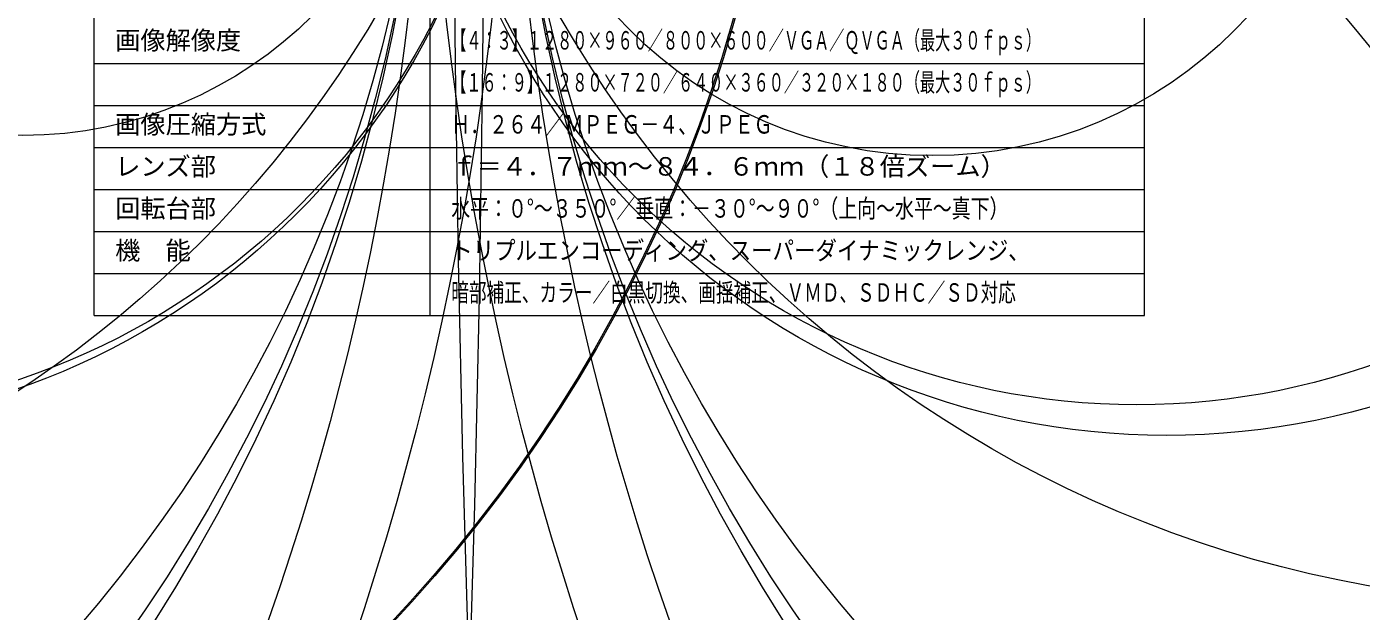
# Model space of a CAD drawing. Units: millimetres, scale not verified. Extents: x -7701 to 7215, y -3823 to 3863.
# Drawn here: x -70.5 to 88.3, y -91.7 to -22.1 of the extents above; entities that cross this region are included whole.
import ezdxf
from ezdxf.enums import TextEntityAlignment as Align

# ---------------------------------------------------------------- set-up
doc = ezdxf.new("R2010")
doc.units = ezdxf.units.MM
doc.header["$LTSCALE"] = 0.125
doc.layers.add('0-2_MOJI1', color=7, linetype='Continuous')
doc.layers.add('0-3_WAKU', color=1, linetype='Continuous', lineweight=18)
doc.layers.add('0-5_GAIKEI', color=1, linetype='Continuous', lineweight=18)
doc.styles.add('ＭＳ ゴシック', font='')
doc.styles.get('ＭＳ ゴシック').set_extended_font_data('MS Gothic')

msp = doc.modelspace()

# ---------------------------------------------------------------- linework, layer by layer
at = {"layer": '0-3_WAKU', "color": 4}
for p, q in [((-62.5, -56.5), (-62.5, -1.5)), ((-22.5, -56.5), (-22.5, -1.5)), ((62.5, -56.5), (62.5, -1.5)), ((-62.5, -56.5), (62.5, -56.5))]:
    msp.add_line(p, q, dxfattribs=at)
at = {"layer": '0-3_WAKU'}
for p, q in [((-62.5, -26.5), (62.5, -26.5)), ((-62.5, -31.5), (62.5, -31.5)), ((-62.5, -36.5), (62.5, -36.5)), ((-62.5, -41.5), (62.5, -41.5)), ((-62.5, -46.5), (62.5, -46.5)), ((-62.5, -51.5), (62.5, -51.5))]:
    msp.add_line(p, q, dxfattribs=at)
at = {"layer": '0-5_GAIKEI'}
for centre, radius in [((-3858.6896, 20.1267), 3842.6985), ((3597.6395, 20.1276), 3617.4311), ((-370.3466, 19.2218), 357.4137), ((334.5641, 19.2218), 357.4137), ((-357.3409, 18.5162), 334.5102), ((322.156, 18.5156), 335.1079), ((-229.804, 18.5246), 206.9552), ((194.0214, 18.5246), 206.9552), ((-219.4839, 18.4317), 196.6348), ((183.7007, 18.4317), 196.6342), ((-152.6778, 25.5256), 172.636), ((-152.4821, 25.5256), 172.6372), ((-194.3364, 18.3958), 171.5058), ((158.4732, 18.3958), 171.4252), ((113.5134, 48.1913), 138.9545), ((-145.3641, 47.5399), 134.9526), ((65.1249, 17.2541), 88.0064), ((-100.1769, 17.2758), 87.2756), ((-98.7864, 17.3087), 85.8662), ((61.5949, 17.3539), 84.4566), ((37.2471, 13.3498), 50.8147), ((-70.9734, 13.6873), 48.7486), ((-87.8055, -1841.0126), 1867.5071), ((-13.5239, -105.8187), 131.0755)]:
    msp.add_circle(centre, radius, dxfattribs=at)
at = {"layer": '0-5_GAIKEI', "color": 7}
for centre, radius in [((-194.3364, 18.3958), 171.5058), ((-194.3364, 18.3958), 171.5058), ((158.4732, 18.3958), 171.4252)]:
    msp.add_circle(centre, radius, dxfattribs=at)

# ---------------------------------------------------------------- texts
at = {"layer": '0-2_MOJI1', "style": 'ＭＳ ゴシック'}
for s, p in [('画像解像度', (-60, -25.5)), ('画像圧縮方式', (-60, -35.5)), ('レンズ部', (-60, -40.5)), ('ｆ＝４．７ｍｍ～８４．６ｍｍ（１８倍ズーム）', (-20, -40.5)), ('回転台部', (-60, -45.5)), ('機\u3000能', (-60, -50.5))]:
    msp.add_text(s, height=2.199, dxfattribs=at).set_placement(p, align=Align.BOTTOM_LEFT)
for s, width, p in [('【４：３】１２８０×９６０／８００×６００／ＶＧＡ／ＱＶＧＡ（最大３０ｆｐｓ）', 0.6, (-20, -25.5)), ('【１６：９】１２８０×７２０／６４０×３６０／３２０×１８０（最大３０ｆｐｓ）', 0.6, (-20, -30.5)), ('Ｈ．２６４／ＭＰＥＧ－４、ＪＰＥＧ', 0.75, (-20, -35.5)), ('水平：０°～３５０°／垂直：－３０°～９０°（上向～水平～真下）', 0.75, (-20, -45.5)), ('トリプルエンコーディング、スーパーダイナミックレンジ、', 0.85, (-20, -50.5)), ('暗部補正、カラー／白黒切換、画揺補正、ＶＭＤ、ＳＤＨＣ／ＳＤ対応', 0.7, (-20, -55.5))]:
    msp.add_text(s, height=2.199, dxfattribs=dict(at, width=width)).set_placement(p, align=Align.BOTTOM_LEFT)

doc.saveas('drawing.dxf')
